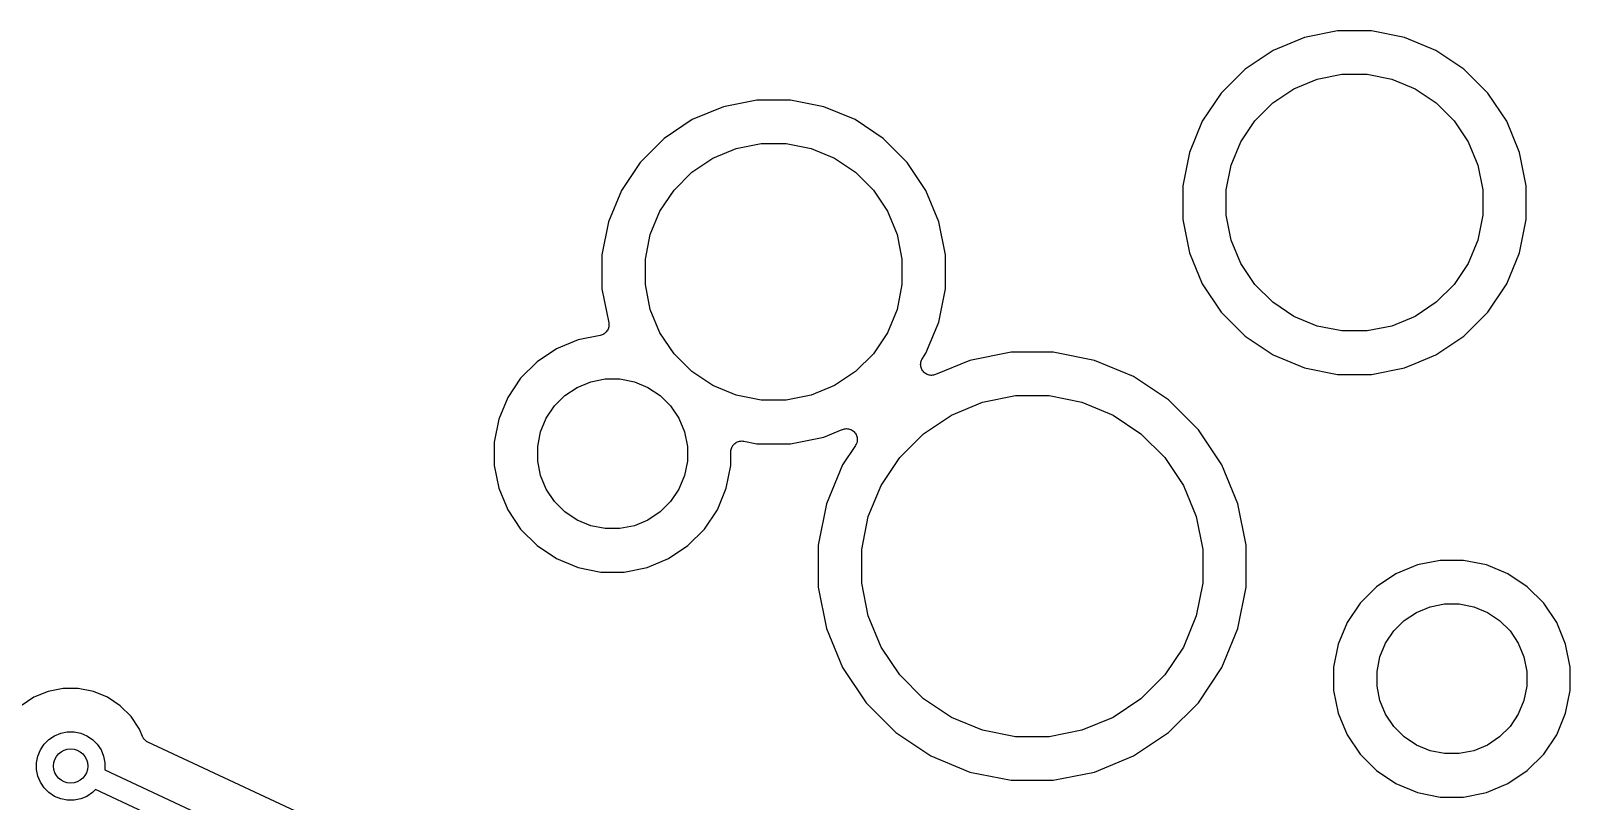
# Model space of a CAD drawing. Extents: x 0.5 to 11.2, y -6.4 to -1.8.
# Drawn here: x 1.614 to 2.322, y -2.821 to -2.467 of the extents above; entities that cross this region are included whole.
import ezdxf

# ---------------------------------------------------------------- set-up
doc = ezdxf.new("R2010")
doc.units = 0
doc.header["$MEASUREMENT"] = 0
doc.layers.add('BLACK', color=7, linetype='CONTINUOUS')

msp = doc.modelspace()

# ---------------------------------------------------------------- linework, layer by layer
at = {"layer": 'BLACK', "linetype": 'CONTINUOUS'}
for p, q in [((2.19981, -2.46958), (2.18542, -2.47554)), ((2.21508, -2.46654), (2.19981, -2.46958)), ((2.23065, -2.46654), (2.21508, -2.46654)), ((2.24593, -2.46958), (2.23065, -2.46654)), ((2.26031, -2.47554), (2.24593, -2.46958)), ((2.18542, -2.47554), (2.17247, -2.48419)), ((2.27326, -2.48419), (2.26031, -2.47554)), ((2.17247, -2.48419), (2.16146, -2.4952)), ((2.20564, -2.48881), (2.21705, -2.48654)), ((2.21705, -2.48654), (2.22868, -2.48654)), ((2.22868, -2.48654), (2.24009, -2.48881)), ((2.28427, -2.4952), (2.27326, -2.48419)), ((2.18522, -2.49972), (2.19489, -2.49326)), ((2.19489, -2.49326), (2.20564, -2.48881)), ((2.24009, -2.48881), (2.25084, -2.49326)), ((2.25084, -2.49326), (2.26051, -2.49972)), ((1.94772, -2.49843), (1.93244, -2.50146)), ((1.96329, -2.49843), (1.94772, -2.49843)), ((1.97856, -2.50146), (1.96329, -2.49843)), ((2.16146, -2.4952), (2.15281, -2.50815)), ((2.177, -2.50795), (2.18522, -2.49972)), ((2.26051, -2.49972), (2.26874, -2.50795)), ((2.29293, -2.50815), (2.28427, -2.4952)), ((1.91806, -2.50742), (1.90511, -2.51607)), ((1.93244, -2.50146), (1.91806, -2.50742)), ((1.99295, -2.50742), (1.97856, -2.50146)), ((2.0059, -2.51607), (1.99295, -2.50742)), ((2.15281, -2.50815), (2.14685, -2.52253)), ((2.17053, -2.51762), (2.177, -2.50795)), ((2.26874, -2.50795), (2.2752, -2.51762)), ((2.29888, -2.52253), (2.29293, -2.50815)), ((1.90511, -2.51607), (1.8941, -2.52709)), ((1.92753, -2.52515), (1.93828, -2.52069)), ((1.93828, -2.52069), (1.94969, -2.51843)), ((1.94969, -2.51843), (1.96132, -2.51843)), ((1.96132, -2.51843), (1.97273, -2.52069)), ((1.97273, -2.52069), (1.98348, -2.52515)), ((2.01691, -2.52709), (2.0059, -2.51607)), ((2.14685, -2.52253), (2.14381, -2.53781)), ((2.16608, -2.52837), (2.17053, -2.51762)), ((2.2752, -2.51762), (2.27965, -2.52837)), ((2.30192, -2.53781), (2.29888, -2.52253)), ((1.8941, -2.52709), (1.88545, -2.54003)), ((1.91786, -2.53161), (1.92753, -2.52515)), ((1.98348, -2.52515), (1.99315, -2.53161)), ((2.02556, -2.54003), (2.01691, -2.52709)), ((2.16381, -2.53978), (2.16608, -2.52837)), ((2.27965, -2.52837), (2.28192, -2.53978)), ((1.90963, -2.53984), (1.91786, -2.53161)), ((1.99315, -2.53161), (2.00138, -2.53984)), ((1.88545, -2.54003), (1.87949, -2.55442)), ((1.90317, -2.54951), (1.90963, -2.53984)), ((2.00138, -2.53984), (2.00784, -2.54951)), ((2.03152, -2.55442), (2.02556, -2.54003)), ((2.14381, -2.53781), (2.14381, -2.55338)), ((2.16381, -2.55141), (2.16381, -2.53978)), ((2.28192, -2.53978), (2.28192, -2.55141)), ((2.30192, -2.55338), (2.30192, -2.53781)), ((1.89872, -2.56025), (1.90317, -2.54951)), ((2.00784, -2.54951), (2.01229, -2.56025)), ((1.87949, -2.55442), (1.87645, -2.56969)), ((2.03456, -2.56969), (2.03152, -2.55442)), ((2.14381, -2.55338), (2.14685, -2.56865)), ((2.16608, -2.56282), (2.16381, -2.55141)), ((2.28192, -2.55141), (2.27965, -2.56282)), ((2.29888, -2.56865), (2.30192, -2.55338)), ((1.89645, -2.57166), (1.89872, -2.56025)), ((2.01229, -2.56025), (2.01456, -2.57166)), ((2.17053, -2.57357), (2.16608, -2.56282)), ((2.27965, -2.56282), (2.2752, -2.57357)), ((1.87645, -2.56969), (1.87645, -2.58527)), ((1.89645, -2.5833), (1.89645, -2.57166)), ((2.01456, -2.57166), (2.01456, -2.5833)), ((2.03456, -2.58527), (2.03456, -2.56969)), ((2.14685, -2.56865), (2.15281, -2.58304)), ((2.29293, -2.58304), (2.29888, -2.56865)), ((2.177, -2.58324), (2.17053, -2.57357)), ((2.2752, -2.57357), (2.26874, -2.58324)), ((1.87645, -2.58527), (1.87955, -2.60087)), ((1.89872, -2.59471), (1.89645, -2.5833)), ((2.01456, -2.5833), (2.01229, -2.59471)), ((2.03152, -2.60054), (2.03456, -2.58527)), ((2.15281, -2.58304), (2.16146, -2.59599)), ((2.18522, -2.59146), (2.177, -2.58324)), ((2.26874, -2.58324), (2.26051, -2.59146)), ((2.28427, -2.59599), (2.29293, -2.58304)), ((2.19489, -2.59793), (2.18522, -2.59146)), ((2.26051, -2.59146), (2.25084, -2.59793)), ((1.90317, -2.60545), (1.89872, -2.59471)), ((2.01229, -2.59471), (2.00784, -2.60545)), ((2.02556, -2.61493), (2.03152, -2.60054)), ((2.16146, -2.59599), (2.17247, -2.607)), ((2.20564, -2.60238), (2.19489, -2.59793)), ((2.25084, -2.59793), (2.24009, -2.60238)), ((2.27326, -2.607), (2.28427, -2.59599)), ((1.87562, -2.60675), (1.86544, -2.60878)), ((1.87607, -2.60661), (1.87562, -2.60675)), ((1.87653, -2.60648), (1.87607, -2.60661)), ((1.87654, -2.60647), (1.87653, -2.60648)), ((1.87656, -2.60647), (1.87654, -2.60647)), ((1.87697, -2.60625), (1.87656, -2.60647)), ((1.87739, -2.60603), (1.87697, -2.60625)), ((1.8774, -2.60602), (1.87739, -2.60603)), ((1.87742, -2.60601), (1.8774, -2.60602)), ((1.87778, -2.60571), (1.87742, -2.60601)), ((1.87815, -2.60542), (1.87778, -2.60571)), ((1.87816, -2.6054), (1.87815, -2.60542)), ((1.87818, -2.60539), (1.87816, -2.6054)), ((1.87847, -2.60503), (1.87818, -2.60539)), ((1.87878, -2.60467), (1.87847, -2.60503)), ((1.87879, -2.60465), (1.87878, -2.60467)), ((1.8788, -2.60464), (1.87879, -2.60465)), ((1.87902, -2.60423), (1.8788, -2.60464)), ((1.87925, -2.60381), (1.87902, -2.60423)), ((1.87926, -2.60378), (1.87925, -2.6038)), ((1.87925, -2.6038), (1.87925, -2.60381)), ((1.8794, -2.60334), (1.87926, -2.60378)), ((1.87954, -2.60288), (1.8794, -2.60334)), ((1.87955, -2.60285), (1.87954, -2.60286)), ((1.87954, -2.60286), (1.87954, -2.60288)), ((1.87955, -2.60087), (1.87956, -2.6009)), ((1.8796, -2.60239), (1.87955, -2.60285)), ((1.87956, -2.6009), (1.87956, -2.60091)), ((1.87956, -2.60091), (1.87956, -2.60091)), ((1.87956, -2.60091), (1.87957, -2.60094)), ((1.87957, -2.60094), (1.87961, -2.60141)), ((1.87965, -2.60191), (1.8796, -2.60239)), ((1.87961, -2.60141), (1.87965, -2.60188)), ((1.87965, -2.60188), (1.87965, -2.60189)), ((1.87965, -2.60189), (1.87965, -2.60191)), ((1.90963, -2.61513), (1.90317, -2.60545)), ((2.00784, -2.60545), (2.00138, -2.61513)), ((2.17247, -2.607), (2.18542, -2.61565)), ((2.21705, -2.60465), (2.20564, -2.60238)), ((2.22868, -2.60465), (2.21705, -2.60465)), ((2.24009, -2.60238), (2.22868, -2.60465)), ((2.26031, -2.61565), (2.27326, -2.607)), ((1.85554, -2.61288), (1.84662, -2.61884)), ((1.86544, -2.60878), (1.85554, -2.61288)), ((2.06481, -2.6144), (2.04578, -2.61818)), ((2.08421, -2.6144), (2.06481, -2.6144)), ((2.10324, -2.61818), (2.08421, -2.6144)), ((1.84662, -2.61884), (1.83903, -2.62642)), ((1.91786, -2.62335), (1.90963, -2.61513)), ((2.00138, -2.61513), (1.99315, -2.62335)), ((2.02313, -2.62005), (2.02318, -2.61957)), ((2.02313, -2.62006), (2.02313, -2.62005)), ((2.02313, -2.62007), (2.02313, -2.62006)), ((2.02318, -2.62055), (2.02313, -2.62007)), ((2.02318, -2.61957), (2.02323, -2.61909)), ((2.02322, -2.62102), (2.02318, -2.62055)), ((2.02323, -2.62103), (2.02322, -2.62102)), ((2.02323, -2.61908), (2.02338, -2.6186)), ((2.02323, -2.61909), (2.02323, -2.61908)), ((2.02323, -2.61909), (2.02323, -2.61909)), ((2.02323, -2.62104), (2.02323, -2.62103)), ((2.02336, -2.62149), (2.02323, -2.62104)), ((2.0235, -2.62196), (2.02336, -2.62149)), ((2.02338, -2.6186), (2.02352, -2.61816)), ((2.02352, -2.61815), (2.02375, -2.61772)), ((2.02352, -2.61816), (2.02352, -2.61815)), ((2.02352, -2.61816), (2.02352, -2.61816)), ((2.02375, -2.61772), (2.02398, -2.6173)), ((2.02398, -2.6173), (2.02556, -2.61493)), ((2.04578, -2.61818), (2.03005, -2.6247)), ((2.12117, -2.62561), (2.10324, -2.61818)), ((2.18542, -2.61565), (2.19981, -2.62161)), ((2.19981, -2.62161), (2.21508, -2.62465)), ((2.23065, -2.62465), (2.24593, -2.62161)), ((2.24593, -2.62161), (2.25071, -2.61963)), ((2.25071, -2.61963), (2.26031, -2.61565)), ((2.25071, -2.61963), (2.25071, -2.61963)), ((1.83903, -2.62642), (1.83307, -2.63534)), ((1.86501, -2.6306), (1.87128, -2.62801)), ((1.87128, -2.62801), (1.87793, -2.62668)), ((1.87793, -2.62668), (1.88472, -2.62668)), ((1.88472, -2.62668), (1.89137, -2.62801)), ((1.89137, -2.62801), (1.89764, -2.6306)), ((1.92753, -2.62981), (1.91786, -2.62335)), ((1.99315, -2.62335), (1.98348, -2.62981)), ((2.0235, -2.62197), (2.0235, -2.62196)), ((2.02351, -2.62197), (2.0235, -2.62197)), ((2.02373, -2.62241), (2.02351, -2.62197)), ((2.02395, -2.62282), (2.02373, -2.62241)), ((2.02396, -2.62283), (2.02395, -2.62282)), ((2.02427, -2.62322), (2.02396, -2.62283)), ((2.02396, -2.62283), (2.02396, -2.62283)), ((2.02457, -2.62358), (2.02427, -2.62322)), ((2.02457, -2.62359), (2.02457, -2.62358)), ((2.02458, -2.62359), (2.02457, -2.62359)), ((2.02496, -2.62391), (2.02458, -2.62359)), ((2.02532, -2.62421), (2.02496, -2.62391)), ((2.02533, -2.62422), (2.02532, -2.62421)), ((2.02532, -2.62421), (2.02532, -2.62421)), ((2.02575, -2.62445), (2.02533, -2.62422)), ((2.02617, -2.62468), (2.02575, -2.62445)), ((2.02618, -2.62468), (2.02617, -2.62468)), ((2.02665, -2.62483), (2.02618, -2.62468)), ((2.02618, -2.62468), (2.02618, -2.62468)), ((2.0271, -2.62497), (2.02665, -2.62483)), ((2.02711, -2.62497), (2.0271, -2.62497)), ((2.02712, -2.62497), (2.02711, -2.62497)), ((2.0276, -2.62503), (2.02712, -2.62497)), ((2.02807, -2.62508), (2.0276, -2.62503)), ((2.02808, -2.62508), (2.02807, -2.62508)), ((2.02809, -2.62508), (2.02808, -2.62508)), ((2.02856, -2.62504), (2.02809, -2.62508)), ((2.02904, -2.625), (2.02856, -2.62504)), ((2.02905, -2.62499), (2.02904, -2.625)), ((2.02906, -2.62499), (2.02905, -2.62499)), ((2.02951, -2.62486), (2.02906, -2.62499)), ((2.02998, -2.62472), (2.02951, -2.62486)), ((2.02999, -2.62472), (2.02998, -2.62472)), ((2.03005, -2.6247), (2.02999, -2.62472)), ((2.02999, -2.62472), (2.02999, -2.62472)), ((2.02999, -2.62472), (2.02999, -2.62472)), ((2.1373, -2.63639), (2.12117, -2.62561)), ((2.21508, -2.62465), (2.23065, -2.62465)), ((1.83307, -2.63534), (1.82897, -2.64525)), ((1.85457, -2.63917), (1.85937, -2.63437)), ((1.85937, -2.63437), (1.86501, -2.6306)), ((1.89764, -2.6306), (1.90329, -2.63437)), ((1.90329, -2.63437), (1.90808, -2.63917)), ((1.93828, -2.63427), (1.92753, -2.62981)), ((1.94969, -2.63654), (1.93828, -2.63427)), ((1.97273, -2.63427), (1.96132, -2.63654)), ((1.98348, -2.62981), (1.97273, -2.63427)), ((2.05161, -2.63741), (2.06678, -2.6344)), ((2.06678, -2.6344), (2.08224, -2.6344)), ((2.08224, -2.6344), (2.09741, -2.63741)), ((1.8508, -2.64481), (1.85457, -2.63917)), ((1.90808, -2.63917), (1.91185, -2.64481)), ((1.96132, -2.63654), (1.94969, -2.63654)), ((2.03733, -2.64333), (2.05161, -2.63741)), ((2.09741, -2.63741), (2.1117, -2.64333)), ((2.15102, -2.65011), (2.1373, -2.63639)), ((1.82897, -2.64525), (1.82688, -2.65577)), ((1.8482, -2.65108), (1.8508, -2.64481)), ((1.91185, -2.64481), (1.91445, -2.65108)), ((1.97856, -2.6535), (1.98708, -2.64997)), ((1.98708, -2.64997), (1.98713, -2.64995)), ((1.98713, -2.64995), (1.98714, -2.64994)), ((1.98713, -2.64995), (1.98713, -2.64995)), ((1.98713, -2.64995), (1.98713, -2.64995)), ((1.98714, -2.64994), (1.98761, -2.64981)), ((1.98761, -2.64981), (1.98807, -2.64968)), ((1.98807, -2.64968), (1.98808, -2.64967)), ((1.98807, -2.64968), (1.98807, -2.64968)), ((1.98808, -2.64967), (1.98856, -2.64963)), ((1.98856, -2.64963), (1.98904, -2.64959)), ((1.98904, -2.64959), (1.98905, -2.64959)), ((1.98905, -2.64959), (1.98905, -2.64959)), ((1.98905, -2.64959), (1.98953, -2.64964)), ((1.98953, -2.64964), (1.99001, -2.6497)), ((1.99001, -2.6497), (1.99002, -2.6497)), ((1.99002, -2.6497), (1.99002, -2.6497)), ((1.99002, -2.6497), (1.99048, -2.64984)), ((1.99048, -2.64984), (1.99094, -2.64999)), ((1.99094, -2.64999), (1.99095, -2.64999)), ((1.99095, -2.64999), (1.99095, -2.64999)), ((1.99095, -2.64999), (1.99137, -2.65022)), ((2.02447, -2.65192), (2.03733, -2.64333)), ((2.1117, -2.64333), (2.12455, -2.65192)), ((2.1618, -2.66624), (2.15102, -2.65011)), ((1.82688, -2.65577), (1.82688, -2.66649)), ((1.84688, -2.65774), (1.8482, -2.65108)), ((1.91445, -2.65108), (1.91578, -2.65774)), ((1.93665, -2.65743), (1.93695, -2.65707)), ((1.93695, -2.65707), (1.93725, -2.6567)), ((1.93725, -2.6567), (1.93727, -2.65669)), ((1.93727, -2.65669), (1.93728, -2.65668)), ((1.93728, -2.65668), (1.93765, -2.65638)), ((1.93765, -2.65638), (1.93801, -2.65609)), ((1.93801, -2.65609), (1.93803, -2.65608)), ((1.93803, -2.65608), (1.93804, -2.65607)), ((1.93804, -2.65607), (1.93845, -2.65585)), ((1.93845, -2.65585), (1.93887, -2.65563)), ((1.93887, -2.65563), (1.93889, -2.65562)), ((1.93889, -2.65562), (1.9389, -2.65562)), ((1.9389, -2.65562), (1.93935, -2.65548)), ((1.93935, -2.65548), (1.93981, -2.65535)), ((1.93981, -2.65535), (1.93982, -2.65535)), ((1.93982, -2.65535), (1.93984, -2.65534)), ((1.93984, -2.65534), (1.94031, -2.6553)), ((1.94031, -2.6553), (1.94078, -2.65525)), ((1.94078, -2.65525), (1.94079, -2.65525)), ((1.94079, -2.65525), (1.94081, -2.65525)), ((1.94081, -2.65525), (1.94128, -2.6553)), ((1.94128, -2.6553), (1.94175, -2.65535)), ((1.94175, -2.65535), (1.94772, -2.65654)), ((1.94772, -2.65654), (1.96329, -2.65654)), ((1.96329, -2.65654), (1.97856, -2.6535)), ((1.99137, -2.65022), (1.9918, -2.65045)), ((1.9918, -2.65045), (1.9918, -2.65046)), ((1.9918, -2.65046), (1.99181, -2.65046)), ((1.99181, -2.65046), (1.99218, -2.65077)), ((1.99218, -2.65077), (1.99255, -2.65108)), ((1.99255, -2.65108), (1.99255, -2.65108)), ((1.99255, -2.65108), (1.99256, -2.65109)), ((1.99256, -2.65109), (1.99286, -2.65146)), ((1.99286, -2.65146), (1.99316, -2.65183)), ((1.99338, -2.65694), (1.99315, -2.65737)), ((1.99316, -2.65183), (1.99317, -2.65184)), ((1.99317, -2.65184), (1.99317, -2.65185)), ((1.99317, -2.65185), (1.9934, -2.65228)), ((1.9936, -2.65652), (1.99338, -2.65694)), ((1.9934, -2.65228), (1.99362, -2.6527)), ((1.99361, -2.65651), (1.9936, -2.65652)), ((1.99375, -2.65606), (1.99361, -2.65651)), ((1.99361, -2.65651), (1.99361, -2.65651)), ((1.99362, -2.6527), (1.99362, -2.6527)), ((1.99362, -2.6527), (1.99362, -2.65271)), ((1.99362, -2.65271), (1.99376, -2.65318)), ((1.99389, -2.65559), (1.99375, -2.65606)), ((1.99376, -2.65318), (1.9939, -2.65363)), ((1.99394, -2.6551), (1.99389, -2.65557)), ((1.99389, -2.65557), (1.99389, -2.65558)), ((1.99389, -2.65558), (1.99389, -2.65559)), ((1.9939, -2.65363), (1.9939, -2.65364)), ((1.9939, -2.65364), (1.9939, -2.65364)), ((1.9939, -2.65364), (1.99395, -2.65413)), ((1.99399, -2.65462), (1.99394, -2.6551)), ((1.99395, -2.65413), (1.99399, -2.6546)), ((1.99399, -2.6546), (1.99399, -2.65461)), ((1.99399, -2.65461), (1.99399, -2.65462)), ((2.01354, -2.66286), (2.02447, -2.65192)), ((2.12455, -2.65192), (2.13549, -2.66286)), ((1.84688, -2.66453), (1.84688, -2.65774)), ((1.91578, -2.65774), (1.91578, -2.66453)), ((1.93578, -2.66018), (1.93583, -2.65971)), ((1.93578, -2.66021), (1.93578, -2.66018)), ((1.93578, -2.66025), (1.93578, -2.66021)), ((1.93578, -2.66021), (1.93578, -2.66021)), ((1.93578, -2.66021), (1.93578, -2.66021)), ((1.93578, -2.66649), (1.93578, -2.66025)), ((1.93583, -2.65971), (1.93588, -2.65924)), ((1.93588, -2.65921), (1.93603, -2.65876)), ((1.93588, -2.65923), (1.93588, -2.65921)), ((1.93588, -2.65924), (1.93588, -2.65923)), ((1.93603, -2.65876), (1.93617, -2.65831)), ((1.93617, -2.6583), (1.93618, -2.65828)), ((1.93617, -2.65831), (1.93617, -2.6583)), ((1.93618, -2.65828), (1.93641, -2.65787)), ((1.93641, -2.65787), (1.93663, -2.65745)), ((1.93663, -2.65745), (1.93664, -2.65744)), ((1.93664, -2.65744), (1.93665, -2.65743)), ((1.99315, -2.65737), (1.98722, -2.66624)), ((2.00495, -2.67571), (2.01354, -2.66286)), ((2.13549, -2.66286), (2.14408, -2.67571)), ((1.82688, -2.66649), (1.82897, -2.67701)), ((1.8482, -2.67118), (1.84688, -2.66453)), ((1.8508, -2.67745), (1.8482, -2.67118)), ((1.91445, -2.67118), (1.91185, -2.67745)), ((1.91578, -2.66453), (1.91445, -2.67118)), ((1.93368, -2.67701), (1.93578, -2.66649)), ((1.98722, -2.66624), (1.9798, -2.68416)), ((2.16923, -2.68416), (2.1618, -2.66624)), ((1.82897, -2.67701), (1.83307, -2.68692)), ((1.85457, -2.68309), (1.8508, -2.67745)), ((1.91185, -2.67745), (1.90808, -2.68309)), ((1.92958, -2.68692), (1.93368, -2.67701)), ((1.99903, -2.69), (2.00495, -2.67571)), ((2.14408, -2.67571), (2.14999, -2.69)), ((1.85937, -2.68789), (1.85457, -2.68309)), ((1.90808, -2.68309), (1.90329, -2.68789)), ((1.9798, -2.68416), (1.97601, -2.70319)), ((2.17301, -2.70319), (2.16923, -2.68416)), ((1.83307, -2.68692), (1.83903, -2.69584)), ((1.86501, -2.69166), (1.85937, -2.68789)), ((1.87128, -2.69426), (1.86501, -2.69166)), ((1.89764, -2.69166), (1.89137, -2.69426)), ((1.90329, -2.68789), (1.89764, -2.69166)), ((1.92362, -2.69584), (1.92958, -2.68692)), ((1.99601, -2.70516), (1.99903, -2.69)), ((2.14999, -2.69), (2.15301, -2.70516)), ((1.83903, -2.69584), (1.84662, -2.70343)), ((1.87793, -2.69558), (1.87128, -2.69426)), ((1.88472, -2.69558), (1.87793, -2.69558)), ((1.89137, -2.69426), (1.88472, -2.69558)), ((1.91604, -2.70343), (1.92362, -2.69584)), ((1.84662, -2.70343), (1.85554, -2.70938)), ((1.90712, -2.70938), (1.91604, -2.70343)), ((1.97601, -2.70319), (1.97601, -2.7226)), ((1.99601, -2.72063), (1.99601, -2.70516)), ((2.15301, -2.70516), (2.15301, -2.72063)), ((2.17301, -2.7226), (2.17301, -2.70319)), ((1.85554, -2.70938), (1.86544, -2.71349)), ((1.86544, -2.71349), (1.87596, -2.71558)), ((1.88669, -2.71558), (1.89721, -2.71349)), ((1.89721, -2.71349), (1.90712, -2.70938)), ((2.25181, -2.7123), (2.24191, -2.71641)), ((2.26233, -2.71021), (2.25181, -2.7123)), ((2.27306, -2.71021), (2.26233, -2.71021)), ((2.28358, -2.7123), (2.27306, -2.71021)), ((2.29349, -2.71641), (2.28358, -2.7123)), ((1.87596, -2.71558), (1.88669, -2.71558)), ((1.99903, -2.73579), (1.99601, -2.72063)), ((2.15301, -2.72063), (2.14999, -2.73579)), ((2.24191, -2.71641), (2.23299, -2.72237)), ((2.30241, -2.72237), (2.29349, -2.71641)), ((1.97601, -2.7226), (1.9798, -2.74163)), ((2.16923, -2.74163), (2.17301, -2.7226)), ((2.23299, -2.72237), (2.2254, -2.72995)), ((2.30999, -2.72995), (2.30241, -2.72237)), ((2.2254, -2.72995), (2.21944, -2.73887)), ((2.24574, -2.7379), (2.25138, -2.73413)), ((2.25138, -2.73413), (2.25765, -2.73153)), ((2.25765, -2.73153), (2.2643, -2.73021)), ((2.2643, -2.73021), (2.27109, -2.73021)), ((2.27109, -2.73021), (2.27774, -2.73153)), ((2.27774, -2.73153), (2.28401, -2.73413)), ((2.28401, -2.73413), (2.28966, -2.7379)), ((2.31595, -2.73887), (2.30999, -2.72995)), ((1.9798, -2.74163), (1.98722, -2.75955)), ((2.00495, -2.75008), (1.99903, -2.73579)), ((2.14999, -2.73579), (2.14408, -2.75008)), ((2.1629, -2.75689), (2.16923, -2.74163)), ((2.21944, -2.73887), (2.21534, -2.74878)), ((2.24094, -2.7427), (2.24574, -2.7379)), ((2.28966, -2.7379), (2.29445, -2.7427)), ((2.32005, -2.74878), (2.31595, -2.73887)), ((2.21534, -2.74878), (2.21325, -2.7593)), ((2.23457, -2.75461), (2.23717, -2.74834)), ((2.23717, -2.74834), (2.24094, -2.7427)), ((2.29445, -2.7427), (2.29822, -2.74834)), ((2.29822, -2.74834), (2.30082, -2.75461)), ((2.32215, -2.7593), (2.32005, -2.74878)), ((2.01354, -2.76294), (2.00495, -2.75008)), ((2.14408, -2.75008), (2.13549, -2.76294)), ((2.23325, -2.76127), (2.23457, -2.75461)), ((2.30082, -2.75461), (2.30215, -2.76127)), ((1.98722, -2.75955), (1.998, -2.77569)), ((2.02447, -2.77387), (2.01354, -2.76294)), ((2.13549, -2.76294), (2.12455, -2.77387)), ((2.15102, -2.77569), (2.1618, -2.75955)), ((2.1618, -2.75955), (2.1629, -2.75689)), ((2.21325, -2.7593), (2.21325, -2.77002)), ((2.23325, -2.76805), (2.23325, -2.76127)), ((2.30215, -2.76127), (2.30215, -2.76805)), ((2.32215, -2.77002), (2.32215, -2.7593)), ((1.62149, -2.77049), (1.61498, -2.77318)), ((1.62839, -2.76911), (1.62149, -2.77049)), ((1.63543, -2.76911), (1.62839, -2.76911)), ((1.64234, -2.77049), (1.63543, -2.76911)), ((1.64885, -2.77318), (1.64234, -2.77049)), ((2.21325, -2.77002), (2.21534, -2.78054)), ((2.23457, -2.77471), (2.23325, -2.76805)), ((2.30215, -2.76805), (2.30082, -2.77471)), ((2.32005, -2.78054), (2.32215, -2.77002)), ((1.61498, -2.77318), (1.60913, -2.77709)), ((1.6547, -2.77709), (1.64885, -2.77318)), ((1.65968, -2.78207), (1.6547, -2.77709)), ((1.998, -2.77569), (2.01172, -2.78941)), ((2.03733, -2.78246), (2.02447, -2.77387)), ((2.12455, -2.77387), (2.1117, -2.78246)), ((2.1373, -2.78941), (2.15102, -2.77569)), ((2.23717, -2.78098), (2.23457, -2.77471)), ((2.30082, -2.77471), (2.29822, -2.78098)), ((1.66359, -2.78793), (1.65968, -2.78207)), ((2.05161, -2.78838), (2.03733, -2.78246)), ((2.1117, -2.78246), (2.09741, -2.78838)), ((2.21534, -2.78054), (2.21944, -2.79045)), ((2.24094, -2.78662), (2.23717, -2.78098)), ((2.29822, -2.78098), (2.29445, -2.78662)), ((2.31595, -2.79045), (2.32005, -2.78054)), ((1.62187, -2.79263), (1.62445, -2.79091)), ((1.62445, -2.79091), (1.62732, -2.78972)), ((1.62732, -2.78972), (1.63036, -2.78911)), ((1.63036, -2.78911), (1.63346, -2.78911)), ((1.63346, -2.78911), (1.63651, -2.78972)), ((1.63651, -2.78972), (1.63937, -2.79091)), ((1.63937, -2.79091), (1.64195, -2.79263)), ((1.66496, -2.79124), (1.66359, -2.78793)), ((1.66513, -2.79155), (1.66496, -2.79124)), ((1.66528, -2.79187), (1.66513, -2.79155)), ((1.66536, -2.79198), (1.66528, -2.79187)), ((2.01172, -2.78941), (2.02785, -2.80019)), ((2.06678, -2.7914), (2.05161, -2.78838)), ((2.08224, -2.7914), (2.06678, -2.7914)), ((2.09741, -2.78838), (2.08224, -2.7914)), ((2.12117, -2.80019), (2.1373, -2.78941)), ((2.21944, -2.79045), (2.2254, -2.79937)), ((2.24574, -2.79142), (2.24094, -2.78662)), ((2.25138, -2.79519), (2.24574, -2.79142)), ((2.28966, -2.79142), (2.28401, -2.79519)), ((2.29445, -2.78662), (2.28966, -2.79142)), ((2.30999, -2.79937), (2.31595, -2.79045)), ((1.61677, -2.80027), (1.61796, -2.7974)), ((1.61796, -2.7974), (1.61968, -2.79482)), ((1.61968, -2.79482), (1.62187, -2.79263)), ((1.64195, -2.79263), (1.64415, -2.79482)), ((1.64415, -2.79482), (1.64587, -2.7974)), ((1.64587, -2.7974), (1.64706, -2.80027)), ((1.66542, -2.7921), (1.66536, -2.79198)), ((1.66565, -2.79237), (1.66542, -2.7921)), ((1.66586, -2.79266), (1.66565, -2.79237)), ((1.66596, -2.79275), (1.66586, -2.79266)), ((1.66604, -2.79286), (1.66596, -2.79275)), ((1.66631, -2.79308), (1.66604, -2.79286)), ((1.66657, -2.79332), (1.66631, -2.79308)), ((1.66669, -2.79339), (1.66657, -2.79332)), ((1.66679, -2.79348), (1.66669, -2.79339)), ((1.66711, -2.79364), (1.66679, -2.79348)), ((1.66741, -2.79383), (1.66711, -2.79364)), ((1.66747, -2.79386), (1.66741, -2.79383)), ((1.91051, -2.90719), (1.66747, -2.79386)), ((2.25765, -2.79778), (2.25138, -2.79519)), ((2.2643, -2.79911), (2.25765, -2.79778)), ((2.27774, -2.79778), (2.27109, -2.79911)), ((2.28401, -2.79519), (2.27774, -2.79778)), ((1.61617, -2.80331), (1.61677, -2.80027)), ((1.61617, -2.80641), (1.61617, -2.80331)), ((1.64706, -2.80027), (1.64766, -2.80331)), ((1.64766, -2.80331), (1.64766, -2.80641)), ((2.02785, -2.80019), (2.04578, -2.80761)), ((2.10324, -2.80761), (2.12117, -2.80019)), ((2.2254, -2.79937), (2.23299, -2.80695)), ((2.27109, -2.79911), (2.2643, -2.79911)), ((2.30241, -2.80695), (2.30999, -2.79937)), ((1.61677, -2.80946), (1.61617, -2.80641)), ((1.61796, -2.81232), (1.61677, -2.80946)), ((1.61968, -2.8149), (1.61796, -2.81232)), ((1.64766, -2.80641), (1.64761, -2.80666)), ((1.64761, -2.80666), (2.05255, -2.99549)), ((2.04578, -2.80761), (2.06481, -2.8114)), ((2.06481, -2.8114), (2.08421, -2.8114)), ((2.08421, -2.8114), (2.10324, -2.80761)), ((2.23299, -2.80695), (2.24191, -2.81291)), ((2.24191, -2.81291), (2.25181, -2.81702)), ((2.28358, -2.81702), (2.29349, -2.81291)), ((2.29349, -2.81291), (2.30241, -2.80695)), ((1.62187, -2.81709), (1.61968, -2.8149)), ((1.62445, -2.81882), (1.62187, -2.81709)), ((1.62732, -2.82), (1.62445, -2.81882)), ((1.63036, -2.82061), (1.62732, -2.82)), ((1.63651, -2.82), (1.63346, -2.82061)), ((1.63937, -2.81882), (1.63651, -2.82)), ((1.64195, -2.81709), (1.63937, -2.81882)), ((1.64334, -2.81571), (1.64195, -2.81709)), ((2.04955, -3.00512), (1.64334, -2.81571)), ((2.25181, -2.81702), (2.26233, -2.81911)), ((2.26233, -2.81911), (2.27306, -2.81911)), ((2.27306, -2.81911), (2.28358, -2.81702)), ((1.63346, -2.82061), (1.63036, -2.82061))]:
    msp.add_line(p, q, dxfattribs=at)
at = {"layer": 'BLACK'}
msp.add_circle((1.63191, -2.80486), 0.00787, dxfattribs=at)

doc.saveas('drawing.dxf')
